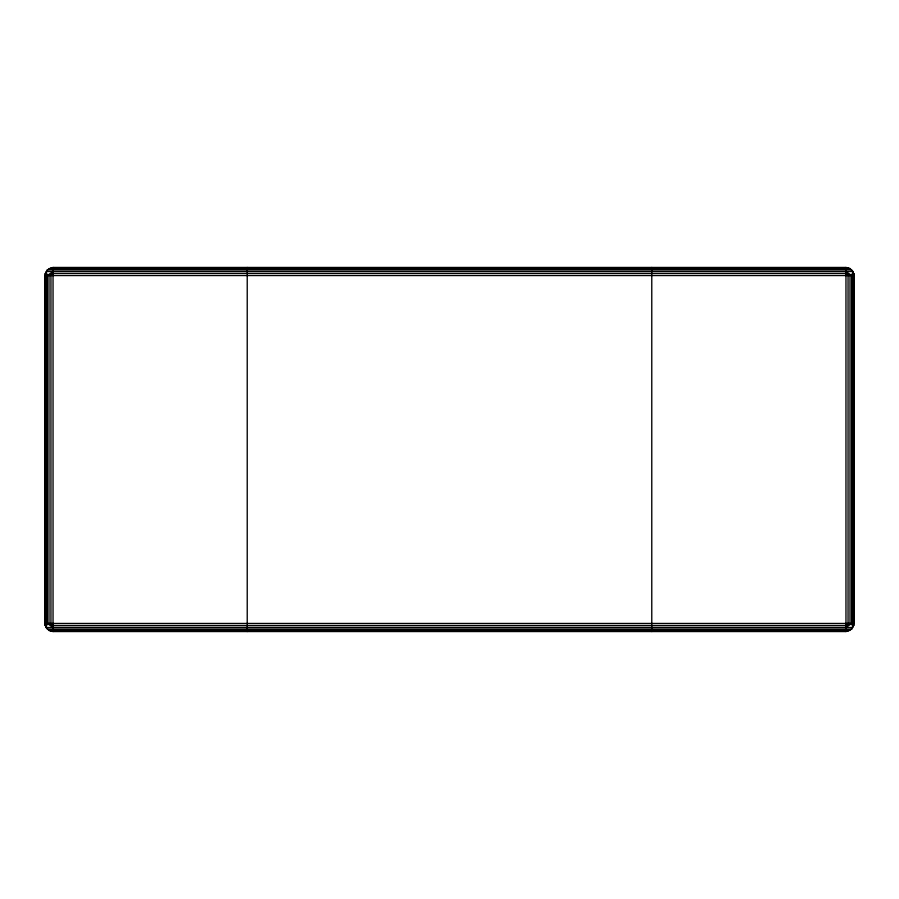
<?xml version="1.0" encoding="UTF-8"?>
<svg xmlns="http://www.w3.org/2000/svg" width="899" height="899" viewBox="0 0 899 899"><rect width="100%" height="100%" fill="white"/><g stroke="black" fill="none" stroke-linecap="round" stroke-linejoin="round"><path stroke-width="1.35" d="M44.95 275.543L47.321 269.824L53.041 267.452L845.959 267.452L850.005 268.531L852.971 271.498L854.05 275.543L854.05 623.457L851.679 629.176L845.959 631.548L53.041 631.548L48.995 630.469L46.029 627.502L44.95 623.457L44.95 275.543L854.05 275.543M47.321 623.457L46.029 627.502L852.971 627.502L851.679 623.457L851.679 275.543L852.971 271.498L46.029 271.498L47.321 275.543L47.321 623.457L45.231 625.547L45.231 273.453L47.321 275.543L53.041 273.453L845.959 273.453L851.679 275.543L853.769 273.453L853.769 625.547L851.679 623.457L845.959 625.547L53.041 625.547L47.321 623.457L53.041 627.502M45.231 625.547L46.029 623.457L46.029 275.543L45.231 273.453M853.769 273.453L852.971 275.543L852.971 623.457L853.769 625.547M47.321 275.543L53.041 271.498M845.959 627.502L851.679 623.457M50.951 267.733L848.049 267.733M48.995 268.531L850.005 268.531M47.321 269.824L851.679 269.824M44.95 623.457L854.05 623.457M47.321 629.176L851.679 629.176M48.995 630.469L850.005 630.469M50.951 631.267L848.049 631.267M845.959 271.498L851.679 275.543M845.959 267.452L845.959 631.548M651.775 267.452L651.775 631.548M247.225 267.452L247.225 631.548M53.041 267.452L53.041 631.548M53.041 273.453L50.951 275.543L50.951 623.457L53.041 625.547L48.995 623.457L48.995 275.543L53.041 273.453M848.049 623.457L845.959 625.547L850.005 623.457L850.005 275.543L845.959 273.453L848.049 275.543L848.049 623.457"/></g></svg>
